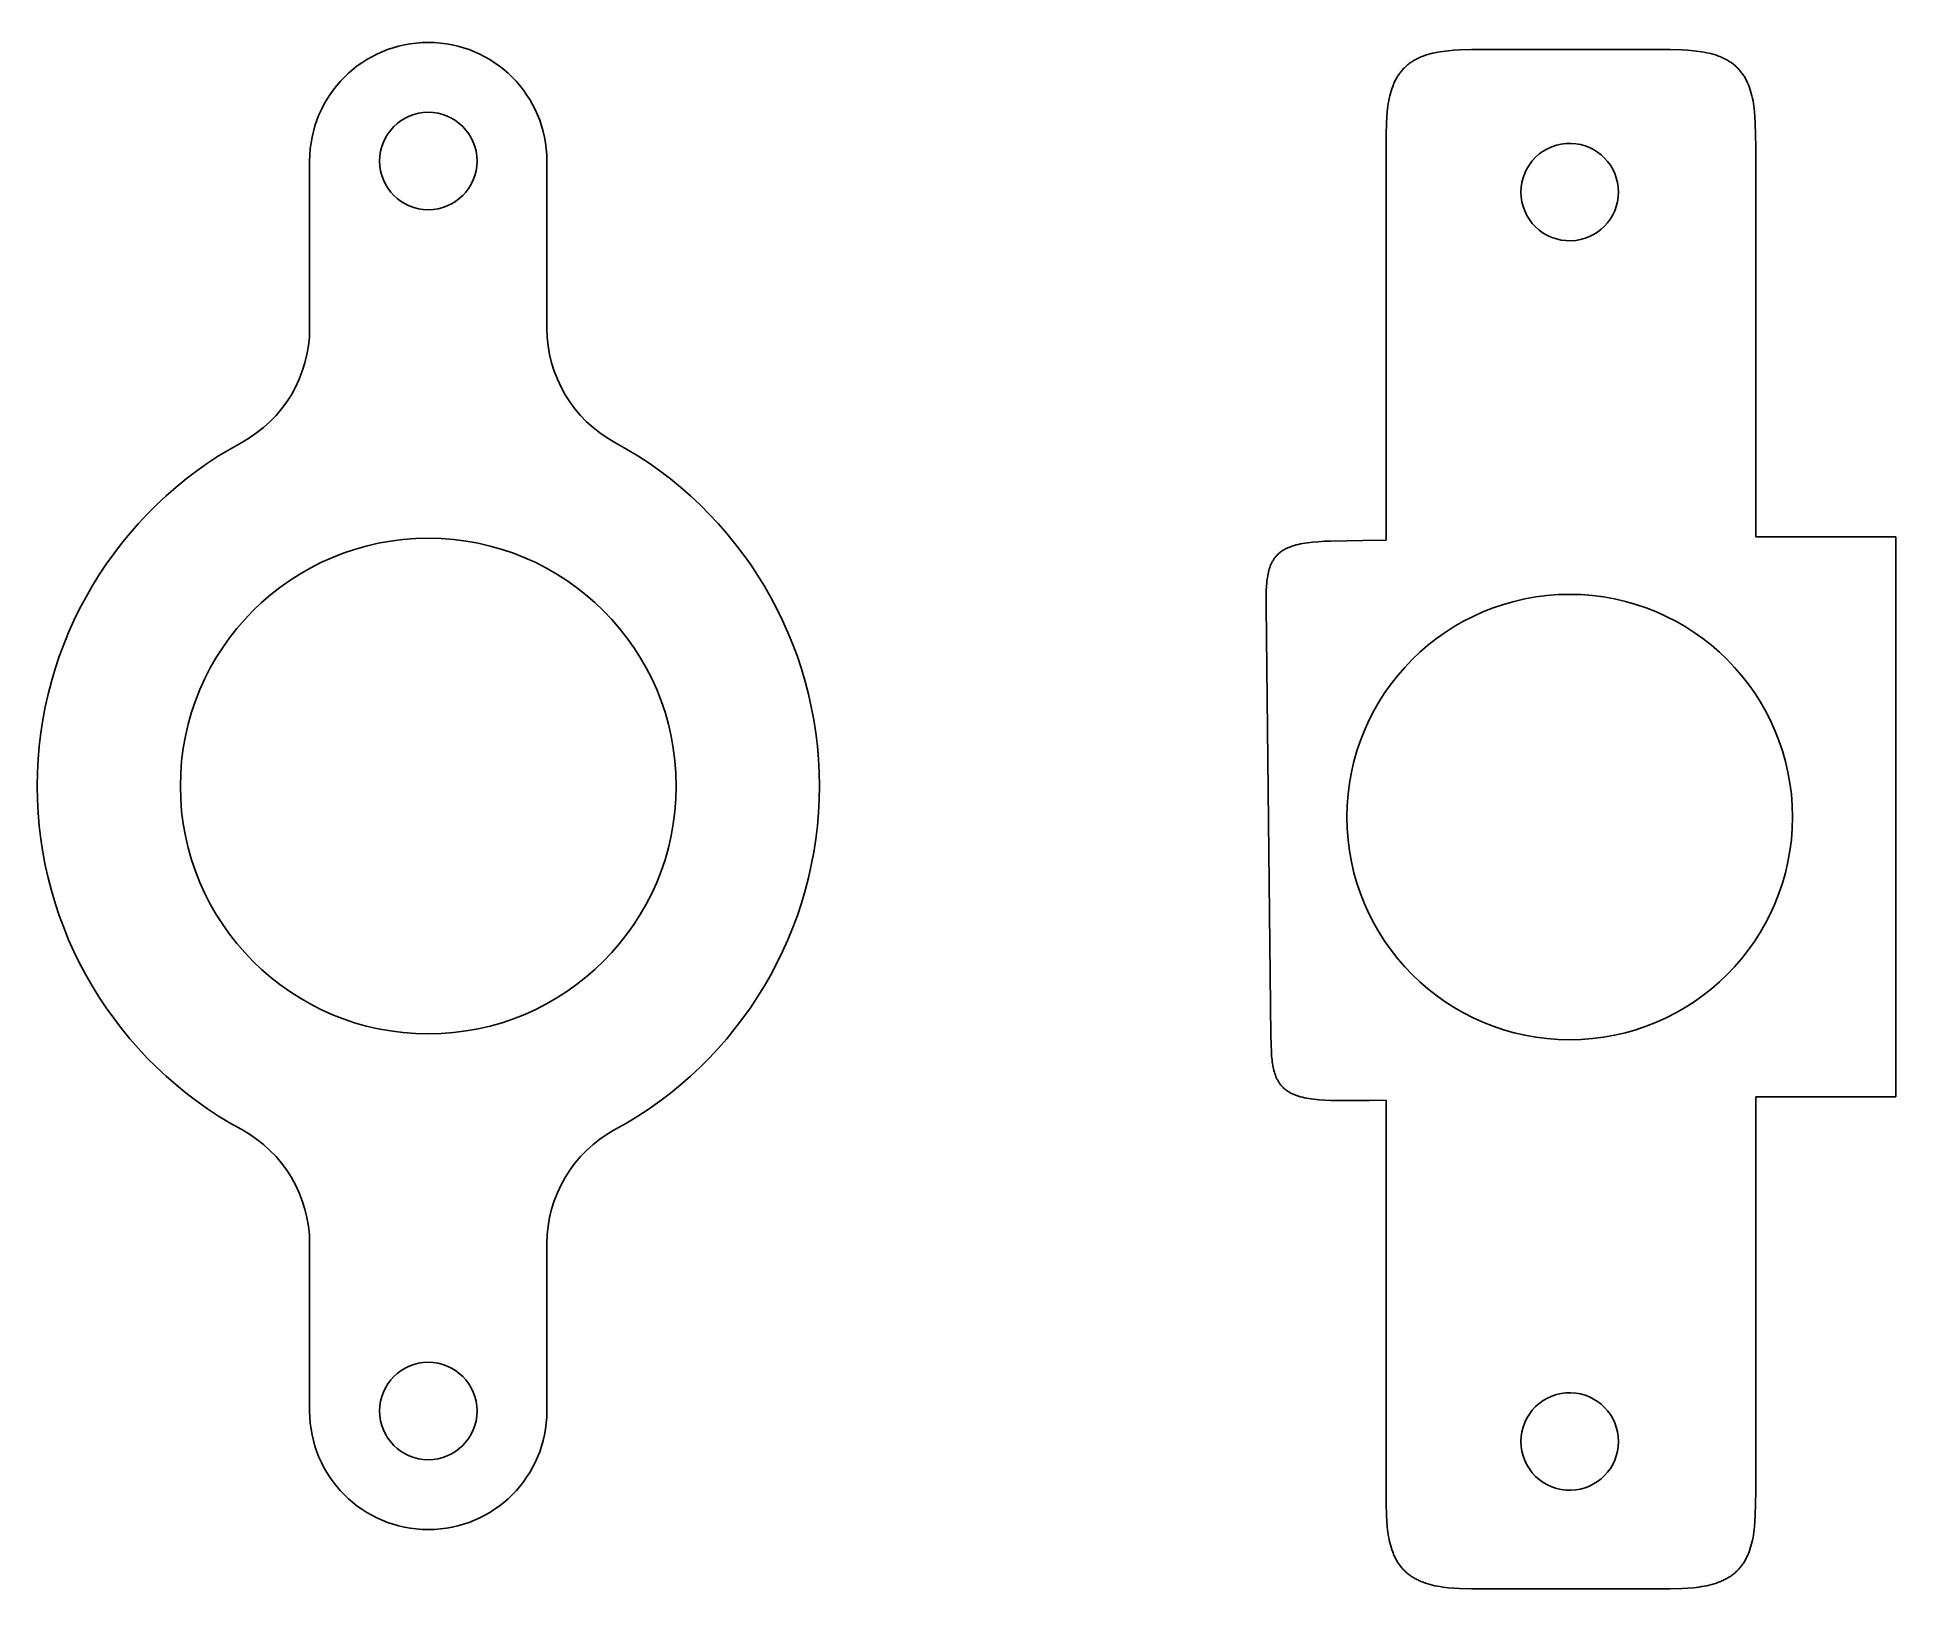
# Model space of a CAD drawing. Extents: x -44 to 13.2, y 669.8 to 717.6.
import ezdxf

# ---------------------------------------------------------------- set-up
doc = ezdxf.new("R2010")
doc.units = 0
doc.layers.add('DEFAULT', color=7, linetype='CONTINUOUS')

msp = doc.modelspace()

# ---------------------------------------------------------------- linework, layer by layer
at = {"layer": 'DEFAULT'}
for p, q in [((-1.828, 716.704, 6.899), (-1.853, 716.682, 6.899)), ((-1.802, 716.725, 6.899), (-1.828, 716.704, 6.899)), ((-1.775, 716.745, 6.899), (-1.802, 716.725, 6.899)), ((-1.748, 716.765, 6.899), (-1.775, 716.745, 6.899)), ((-1.721, 716.784, 6.899), (-1.748, 716.765, 6.899)), ((-1.693, 716.803, 6.899), (-1.721, 716.784, 6.899)), ((-1.664, 716.821, 6.899), (-1.693, 716.803, 6.899)), ((-1.635, 716.839, 6.899), (-1.664, 716.821, 6.899)), ((-1.605, 716.856, 6.899), (-1.635, 716.839, 6.899)), ((-1.575, 716.873, 6.899), (-1.605, 716.856, 6.899)), ((-1.544, 716.889, 6.899), (-1.575, 716.873, 6.899)), ((-1.513, 716.905, 6.899), (-1.544, 716.889, 6.899)), ((-1.481, 716.92, 6.899), (-1.513, 716.905, 6.899)), ((-1.449, 716.934, 6.899), (-1.481, 716.92, 6.899)), ((-1.416, 716.948, 6.899), (-1.449, 716.934, 6.899)), ((-1.383, 716.962, 6.899), (-1.416, 716.948, 6.899)), ((-1.349, 716.975, 6.899), (-1.383, 716.962, 6.899)), ((-1.28, 717, 6.899), (-1.349, 716.975, 6.899)), ((-1.209, 717.022, 6.899), (-1.28, 717, 6.899)), ((-1.136, 717.043, 6.899), (-1.209, 717.022, 6.899)), ((-1.061, 717.062, 6.899), (-1.136, 717.043, 6.899)), ((-0.985, 717.079, 6.899), (-1.061, 717.062, 6.899)), ((-0.906, 717.095, 6.899), (-0.985, 717.079, 6.899)), ((-0.826, 717.109, 6.899), (-0.906, 717.095, 6.899)), ((-0.745, 717.121, 6.899), (-0.826, 717.109, 6.899)), ((-0.662, 717.132, 6.899), (-0.745, 717.121, 6.899)), ((-0.577, 717.141, 6.899), (-0.662, 717.132, 6.899)), ((-0.405, 717.156, 6.899), (-0.577, 717.141, 6.899)), ((-0.227, 717.166, 6.899), (-0.405, 717.156, 6.899)), ((0.138, 717.175, 6.899), (-0.227, 717.166, 6.899)), ((0.512, 717.177, 6.899), (0.138, 717.175, 6.899)), ((3.198, 717.177, 6.899), (0.512, 717.177, 6.899)), ((5.885, 717.177, 6.899), (3.198, 717.177, 6.899)), ((6.258, 717.175, 6.899), (5.885, 717.177, 6.899)), ((6.624, 717.166, 6.899), (6.258, 717.175, 6.899)), ((6.801, 717.156, 6.899), (6.624, 717.166, 6.899)), ((6.974, 717.141, 6.899), (6.801, 717.156, 6.899)), ((7.058, 717.132, 6.899), (6.974, 717.141, 6.899)), ((7.141, 717.121, 6.899), (7.058, 717.132, 6.899)), ((7.223, 717.109, 6.899), (7.141, 717.121, 6.899)), ((7.303, 717.095, 6.899), (7.223, 717.109, 6.899)), ((7.381, 717.079, 6.899), (7.303, 717.095, 6.899)), ((7.457, 717.062, 6.899), (7.381, 717.079, 6.899)), ((7.532, 717.043, 6.899), (7.457, 717.062, 6.899)), ((7.605, 717.022, 6.899), (7.532, 717.043, 6.899)), ((7.676, 717, 6.899), (7.605, 717.022, 6.899)), ((7.745, 716.975, 6.899), (7.676, 717, 6.899)), ((7.779, 716.962, 6.899), (7.745, 716.975, 6.899)), ((7.812, 716.948, 6.899), (7.779, 716.962, 6.899)), ((7.845, 716.934, 6.899), (7.812, 716.948, 6.899)), ((7.877, 716.92, 6.899), (7.845, 716.934, 6.899)), ((7.909, 716.905, 6.899), (7.877, 716.92, 6.899)), ((7.941, 716.889, 6.899), (7.909, 716.905, 6.899)), ((7.971, 716.873, 6.899), (7.941, 716.889, 6.899)), ((8.001, 716.856, 6.899), (7.971, 716.873, 6.899)), ((8.031, 716.839, 6.899), (8.001, 716.856, 6.899)), ((8.06, 716.821, 6.899), (8.031, 716.839, 6.899)), ((8.089, 716.803, 6.899), (8.06, 716.821, 6.899)), ((8.117, 716.784, 6.899), (8.089, 716.803, 6.899)), ((8.145, 716.765, 6.899), (8.117, 716.784, 6.899)), ((8.172, 716.745, 6.899), (8.145, 716.765, 6.899)), ((8.198, 716.725, 6.899), (8.172, 716.745, 6.899)), ((8.224, 716.704, 6.899), (8.198, 716.725, 6.899)), ((8.249, 716.682, 6.899), (8.224, 716.704, 6.899)), ((-2.246, 716.138, 6.899), (-2.26, 716.105, 6.899)), ((-2.231, 716.17, 6.899), (-2.246, 716.138, 6.899)), ((-2.216, 716.202, 6.899), (-2.231, 716.17, 6.899)), ((-2.2, 716.233, 6.899), (-2.216, 716.202, 6.899)), ((-2.184, 716.264, 6.899), (-2.2, 716.233, 6.899)), ((-2.168, 716.294, 6.899), (-2.184, 716.264, 6.899)), ((-2.151, 716.324, 6.899), (-2.168, 716.294, 6.899)), ((-2.133, 716.353, 6.899), (-2.151, 716.324, 6.899)), ((-2.115, 716.381, 6.899), (-2.133, 716.353, 6.899)), ((-2.096, 716.409, 6.899), (-2.115, 716.381, 6.899)), ((-2.076, 716.437, 6.899), (-2.096, 716.409, 6.899)), ((-2.057, 716.464, 6.899), (-2.076, 716.437, 6.899)), ((-2.036, 716.49, 6.899), (-2.057, 716.464, 6.899)), ((-2.015, 716.516, 6.899), (-2.036, 716.49, 6.899)), ((-1.994, 716.542, 6.899), (-2.015, 716.516, 6.899)), ((-1.972, 716.566, 6.899), (-1.994, 716.542, 6.899)), ((-1.949, 716.591, 6.899), (-1.972, 716.566, 6.899)), ((-1.926, 716.614, 6.899), (-1.949, 716.591, 6.899)), ((-1.902, 716.638, 6.899), (-1.926, 716.614, 6.899)), ((-1.878, 716.66, 6.899), (-1.902, 716.638, 6.899)), ((-1.853, 716.682, 6.899), (-1.878, 716.66, 6.899)), ((8.274, 716.66, 6.899), (8.249, 716.682, 6.899)), ((8.298, 716.638, 6.899), (8.274, 716.66, 6.899)), ((8.322, 716.614, 6.899), (8.298, 716.638, 6.899)), ((8.345, 716.591, 6.899), (8.322, 716.614, 6.899)), ((8.368, 716.566, 6.899), (8.345, 716.591, 6.899)), ((8.39, 716.542, 6.899), (8.368, 716.566, 6.899)), ((8.411, 716.516, 6.899), (8.39, 716.542, 6.899)), ((8.432, 716.49, 6.899), (8.411, 716.516, 6.899)), ((8.453, 716.464, 6.899), (8.432, 716.49, 6.899)), ((8.473, 716.437, 6.899), (8.453, 716.464, 6.899)), ((8.492, 716.409, 6.899), (8.473, 716.437, 6.899)), ((8.511, 716.381, 6.899), (8.492, 716.409, 6.899)), ((8.529, 716.353, 6.899), (8.511, 716.381, 6.899)), ((8.547, 716.324, 6.899), (8.529, 716.353, 6.899)), ((8.564, 716.294, 6.899), (8.547, 716.324, 6.899)), ((8.581, 716.264, 6.899), (8.564, 716.294, 6.899)), ((8.597, 716.233, 6.899), (8.581, 716.264, 6.899)), ((8.612, 716.202, 6.899), (8.597, 716.233, 6.899)), ((8.627, 716.17, 6.899), (8.612, 716.202, 6.899)), ((8.642, 716.138, 6.899), (8.627, 716.17, 6.899)), ((8.656, 716.105, 6.899), (8.642, 716.138, 6.899)), ((-2.406, 715.595, 6.899), (-2.42, 715.515, 6.899)), ((-2.391, 715.673, 6.899), (-2.406, 715.595, 6.899)), ((-2.374, 715.75, 6.899), (-2.391, 715.673, 6.899)), ((-2.355, 715.824, 6.899), (-2.374, 715.75, 6.899)), ((-2.334, 715.897, 6.899), (-2.355, 715.824, 6.899)), ((-2.311, 715.968, 6.899), (-2.334, 715.897, 6.899)), ((-2.286, 716.038, 6.899), (-2.311, 715.968, 6.899)), ((-2.273, 716.071, 6.899), (-2.286, 716.038, 6.899)), ((-2.26, 716.105, 6.899), (-2.273, 716.071, 6.899)), ((8.67, 716.071, 6.899), (8.656, 716.105, 6.899)), ((8.683, 716.038, 6.899), (8.67, 716.071, 6.899)), ((8.707, 715.968, 6.899), (8.683, 716.038, 6.899)), ((8.73, 715.897, 6.899), (8.707, 715.968, 6.899)), ((8.751, 715.824, 6.899), (8.73, 715.897, 6.899)), ((8.77, 715.75, 6.899), (8.751, 715.824, 6.899)), ((8.787, 715.673, 6.899), (8.77, 715.75, 6.899)), ((8.803, 715.595, 6.899), (8.787, 715.673, 6.899)), ((8.816, 715.515, 6.899), (8.803, 715.595, 6.899)), ((-2.467, 715.093, 6.899), (-2.477, 714.916, 6.899)), ((-2.452, 715.266, 6.899), (-2.467, 715.093, 6.899)), ((-2.443, 715.35, 6.899), (-2.452, 715.266, 6.899)), ((-2.432, 715.433, 6.899), (-2.443, 715.35, 6.899)), ((-2.42, 715.515, 6.899), (-2.432, 715.433, 6.899)), ((8.829, 715.433, 6.899), (8.816, 715.515, 6.899)), ((8.839, 715.35, 6.899), (8.829, 715.433, 6.899)), ((8.849, 715.266, 6.899), (8.839, 715.35, 6.899)), ((8.863, 715.093, 6.899), (8.849, 715.266, 6.899)), ((8.874, 714.916, 6.899), (8.863, 715.093, 6.899)), ((-2.487, 714.55, 6.899), (-2.488, 714.177, 6.899)), ((-2.477, 714.916, 6.899), (-2.487, 714.55, 6.899)), ((8.883, 714.55, 6.899), (8.874, 714.916, 6.899)), ((8.885, 714.177, 6.899), (8.883, 714.55, 6.899)), ((-2.488, 714.177, 6.899), (-2.488, 702.071, 6.899)), ((8.885, 702.177, 6.899), (8.885, 714.177, 6.899)), ((-35.615, 708.597, 34.5), (-35.615, 713.745, 34.5)), ((-28.314, 713.745, 34.5), (-28.314, 708.597, 34.5)), ((-5.536, 701.827, 6.899), (-5.56, 701.815, 6.899)), ((-5.511, 701.838, 6.899), (-5.536, 701.827, 6.899)), ((-5.485, 701.849, 6.899), (-5.511, 701.838, 6.899)), ((-5.459, 701.86, 6.899), (-5.485, 701.849, 6.899)), ((-5.432, 701.87, 6.899), (-5.459, 701.86, 6.899)), ((-5.405, 701.88, 6.899), (-5.432, 701.87, 6.899)), ((-5.376, 701.89, 6.899), (-5.405, 701.88, 6.899)), ((-5.318, 701.908, 6.899), (-5.376, 701.89, 6.899)), ((-5.257, 701.925, 6.899), (-5.318, 701.908, 6.899)), ((-5.194, 701.941, 6.899), (-5.257, 701.925, 6.899)), ((-5.127, 701.956, 6.899), (-5.194, 701.941, 6.899)), ((-5.058, 701.969, 6.899), (-5.127, 701.956, 6.899)), ((-4.985, 701.981, 6.899), (-5.058, 701.969, 6.899)), ((-4.91, 701.992, 6.899), (-4.985, 701.981, 6.899)), ((-4.749, 702.011, 6.899), (-4.91, 701.992, 6.899)), ((-4.575, 702.026, 6.899), (-4.749, 702.011, 6.899)), ((-4.387, 702.038, 6.899), (-4.575, 702.026, 6.899)), ((-4.184, 702.046, 6.899), (-4.387, 702.038, 6.899)), ((-3.206, 702.061, 6.899), (-4.184, 702.046, 6.899)), ((-2.488, 702.071, 6.899), (-3.206, 702.061, 6.899)), ((13.198, 702.177, 6.899), (8.885, 702.177, 6.899)), ((13.198, 684.936, 6.899), (13.198, 702.177, 6.899)), ((-6.06, 701.254, 6.899), (-6.068, 701.23, 6.899)), ((-6.051, 701.277, 6.899), (-6.06, 701.254, 6.899)), ((-6.042, 701.299, 6.899), (-6.051, 701.277, 6.899)), ((-6.033, 701.321, 6.899), (-6.042, 701.299, 6.899)), ((-6.023, 701.343, 6.899), (-6.033, 701.321, 6.899)), ((-6.013, 701.365, 6.899), (-6.023, 701.343, 6.899)), ((-6.002, 701.386, 6.899), (-6.013, 701.365, 6.899)), ((-5.991, 701.407, 6.899), (-6.002, 701.386, 6.899)), ((-5.98, 701.428, 6.899), (-5.991, 701.407, 6.899)), ((-5.968, 701.448, 6.899), (-5.98, 701.428, 6.899)), ((-5.955, 701.468, 6.899), (-5.968, 701.448, 6.899)), ((-5.943, 701.487, 6.899), (-5.955, 701.468, 6.899)), ((-5.929, 701.506, 6.899), (-5.943, 701.487, 6.899)), ((-5.916, 701.525, 6.899), (-5.929, 701.506, 6.899)), ((-5.902, 701.544, 6.899), (-5.916, 701.525, 6.899)), ((-5.887, 701.562, 6.899), (-5.902, 701.544, 6.899)), ((-5.872, 701.58, 6.899), (-5.887, 701.562, 6.899)), ((-5.856, 701.597, 6.899), (-5.872, 701.58, 6.899)), ((-5.84, 701.614, 6.899), (-5.856, 701.597, 6.899)), ((-5.824, 701.631, 6.899), (-5.84, 701.614, 6.899)), ((-5.807, 701.647, 6.899), (-5.824, 701.631, 6.899)), ((-5.789, 701.663, 6.899), (-5.807, 701.647, 6.899)), ((-5.771, 701.679, 6.899), (-5.789, 701.663, 6.899)), ((-5.752, 701.694, 6.899), (-5.771, 701.679, 6.899)), ((-5.733, 701.709, 6.899), (-5.752, 701.694, 6.899)), ((-5.714, 701.723, 6.899), (-5.733, 701.709, 6.899)), ((-5.693, 701.738, 6.899), (-5.714, 701.723, 6.899)), ((-5.673, 701.751, 6.899), (-5.693, 701.738, 6.899)), ((-5.651, 701.765, 6.899), (-5.673, 701.751, 6.899)), ((-5.629, 701.778, 6.899), (-5.651, 701.765, 6.899)), ((-5.607, 701.791, 6.899), (-5.629, 701.778, 6.899)), ((-5.584, 701.803, 6.899), (-5.607, 701.791, 6.899)), ((-5.56, 701.815, 6.899), (-5.584, 701.803, 6.899)), ((-6.16, 700.762, 6.899), (-6.169, 700.648, 6.899)), ((-6.154, 700.819, 6.899), (-6.16, 700.762, 6.899)), ((-6.148, 700.874, 6.899), (-6.154, 700.819, 6.899)), ((-6.14, 700.928, 6.899), (-6.148, 700.874, 6.899)), ((-6.131, 700.981, 6.899), (-6.14, 700.928, 6.899)), ((-6.121, 701.033, 6.899), (-6.131, 700.981, 6.899)), ((-6.11, 701.084, 6.899), (-6.121, 701.033, 6.899)), ((-6.097, 701.134, 6.899), (-6.11, 701.084, 6.899)), ((-6.083, 701.183, 6.899), (-6.097, 701.134, 6.899)), ((-6.076, 701.207, 6.899), (-6.083, 701.183, 6.899)), ((-6.068, 701.23, 6.899), (-6.076, 701.207, 6.899)), ((-6.174, 700.53, 6.899), (-6.178, 700.287, 6.899)), ((-6.178, 700.287, 6.899), (-6.176, 700.039, 6.899)), ((-6.169, 700.648, 6.899), (-6.174, 700.53, 6.899)), ((-6.176, 700.039, 6.899), (-6.031, 686.799, 6.899)), ((-6.031, 686.799, 6.899), (-6.027, 686.549, 6.899)), ((-6.027, 686.549, 6.899), (-6.018, 686.305, 6.899)), ((-6.018, 686.305, 6.899), (-6.01, 686.186, 6.899)), ((-6.01, 686.186, 6.899), (-5.998, 686.071, 6.899)), ((-5.998, 686.071, 6.899), (-5.991, 686.015, 6.899)), ((-5.991, 686.015, 6.899), (-5.984, 685.959, 6.899)), ((-5.984, 685.959, 6.899), (-5.975, 685.905, 6.899)), ((-5.975, 685.905, 6.899), (-5.964, 685.851, 6.899)), ((-5.964, 685.851, 6.899), (-5.953, 685.799, 6.899)), ((-5.953, 685.799, 6.899), (-5.941, 685.748, 6.899)), ((-5.941, 685.748, 6.899), (-5.927, 685.698, 6.899)), ((-5.927, 685.698, 6.899), (-5.912, 685.65, 6.899)), ((-5.912, 685.65, 6.899), (-5.904, 685.626, 6.899)), ((-5.904, 685.626, 6.899), (-5.895, 685.602, 6.899)), ((-5.895, 685.602, 6.899), (-5.886, 685.579, 6.899)), ((-5.886, 685.579, 6.899), (-5.877, 685.556, 6.899)), ((-5.877, 685.556, 6.899), (-5.868, 685.534, 6.899)), ((-5.868, 685.534, 6.899), (-5.858, 685.512, 6.899)), ((-5.858, 685.512, 6.899), (-5.847, 685.49, 6.899)), ((-5.847, 685.49, 6.899), (-5.837, 685.468, 6.899)), ((-5.837, 685.468, 6.899), (-5.825, 685.447, 6.899)), ((-5.825, 685.447, 6.899), (-5.814, 685.427, 6.899)), ((-5.814, 685.427, 6.899), (-5.802, 685.406, 6.899)), ((-5.802, 685.406, 6.899), (-5.79, 685.386, 6.899)), ((-5.79, 685.386, 6.899), (-5.777, 685.366, 6.899)), ((-5.777, 685.366, 6.899), (-5.763, 685.347, 6.899)), ((-5.763, 685.347, 6.899), (-5.75, 685.328, 6.899)), ((-5.75, 685.328, 6.899), (-5.736, 685.309, 6.899)), ((-5.736, 685.309, 6.899), (-5.721, 685.291, 6.899)), ((-5.721, 685.291, 6.899), (-5.706, 685.273, 6.899)), ((-5.706, 685.273, 6.899), (-5.69, 685.256, 6.899)), ((-5.69, 685.256, 6.899), (-5.674, 685.239, 6.899)), ((-5.674, 685.239, 6.899), (-5.658, 685.222, 6.899)), ((-5.658, 685.222, 6.899), (-5.641, 685.206, 6.899)), ((-5.641, 685.206, 6.899), (-5.623, 685.19, 6.899)), ((-5.623, 685.19, 6.899), (-5.605, 685.174, 6.899)), ((-5.605, 685.174, 6.899), (-5.587, 685.159, 6.899)), ((-5.587, 685.159, 6.899), (-5.568, 685.144, 6.899)), ((-5.568, 685.144, 6.899), (-5.548, 685.129, 6.899)), ((-5.548, 685.129, 6.899), (-5.528, 685.115, 6.899)), ((-5.528, 685.115, 6.899), (-5.507, 685.101, 6.899)), ((-5.507, 685.101, 6.899), (-5.486, 685.088, 6.899)), ((-5.486, 685.088, 6.899), (-5.464, 685.075, 6.899)), ((-5.464, 685.075, 6.899), (-5.442, 685.062, 6.899)), ((-5.442, 685.062, 6.899), (-5.419, 685.05, 6.899)), ((-5.419, 685.05, 6.899), (-5.395, 685.038, 6.899)), ((-5.395, 685.038, 6.899), (-5.371, 685.026, 6.899)), ((-5.371, 685.026, 6.899), (-5.346, 685.015, 6.899)), ((-5.346, 685.015, 6.899), (-5.321, 685.004, 6.899)), ((-5.321, 685.004, 6.899), (-5.295, 684.994, 6.899)), ((-5.295, 684.994, 6.899), (-5.269, 684.984, 6.899)), ((-5.269, 684.984, 6.899), (-5.241, 684.974, 6.899)), ((-5.241, 684.974, 6.899), (-5.213, 684.965, 6.899)), ((-5.213, 684.965, 6.899), (-5.185, 684.955, 6.899)), ((-5.185, 684.955, 6.899), (-5.126, 684.938, 6.899)), ((-5.126, 684.938, 6.899), (-5.064, 684.922, 6.899)), ((-5.064, 684.922, 6.899), (-5, 684.908, 6.899)), ((-5, 684.908, 6.899), (-4.933, 684.895, 6.899)), ((-4.933, 684.895, 6.899), (-4.863, 684.883, 6.899)), ((-4.863, 684.883, 6.899), (-4.79, 684.872, 6.899)), ((-4.79, 684.872, 6.899), (-4.713, 684.863, 6.899)), ((-4.713, 684.863, 6.899), (-4.551, 684.847, 6.899)), ((-4.551, 684.847, 6.899), (-4.376, 684.835, 6.899)), ((-4.376, 684.835, 6.899), (-4.187, 684.827, 6.899)), ((-4.187, 684.827, 6.899), (-3.983, 684.822, 6.899)), ((-3.983, 684.822, 6.899), (-3.001, 684.822, 6.899)), ((-3.001, 684.822, 6.899), (-2.488, 684.829, 6.899)), ((-2.488, 684.829, 6.899), (-2.488, 672.789, 6.899)), ((8.885, 672.789, 6.899), (8.885, 684.936, 6.899)), ((8.885, 684.936, 6.899), (13.198, 684.936, 6.899)), ((-35.615, 675.264, 34.5), (-35.615, 680.411, 34.5)), ((-28.314, 680.411, 34.5), (-28.314, 675.264, 34.5)), ((-2.488, 672.789, 6.899), (-2.487, 672.415, 6.899)), ((8.883, 672.415, 6.899), (8.885, 672.789, 6.899)), ((-2.487, 672.415, 6.899), (-2.477, 672.05, 6.899)), ((8.874, 672.05, 6.899), (8.883, 672.415, 6.899)), ((-2.477, 672.05, 6.899), (-2.467, 671.872, 6.899)), ((-2.467, 671.872, 6.899), (-2.452, 671.699, 6.899)), ((-2.452, 671.699, 6.899), (-2.443, 671.615, 6.899)), ((-2.443, 671.615, 6.899), (-2.432, 671.532, 6.899)), ((-2.432, 671.532, 6.899), (-2.42, 671.451, 6.899)), ((8.816, 671.451, 6.899), (8.829, 671.532, 6.899)), ((8.829, 671.532, 6.899), (8.839, 671.615, 6.899)), ((8.839, 671.615, 6.899), (8.849, 671.699, 6.899)), ((8.849, 671.699, 6.899), (8.863, 671.872, 6.899)), ((8.863, 671.872, 6.899), (8.874, 672.05, 6.899)), ((-2.42, 671.451, 6.899), (-2.406, 671.371, 6.899)), ((-2.406, 671.371, 6.899), (-2.391, 671.292, 6.899)), ((-2.391, 671.292, 6.899), (-2.374, 671.216, 6.899)), ((-2.374, 671.216, 6.899), (-2.355, 671.141, 6.899)), ((-2.355, 671.141, 6.899), (-2.334, 671.068, 6.899)), ((-2.334, 671.068, 6.899), (-2.311, 670.997, 6.899)), ((-2.311, 670.997, 6.899), (-2.286, 670.928, 6.899)), ((8.683, 670.928, 6.899), (8.707, 670.997, 6.899)), ((8.707, 670.997, 6.899), (8.73, 671.068, 6.899)), ((8.73, 671.068, 6.899), (8.751, 671.141, 6.899)), ((8.751, 671.141, 6.899), (8.77, 671.216, 6.899)), ((8.77, 671.216, 6.899), (8.787, 671.292, 6.899)), ((8.787, 671.292, 6.899), (8.803, 671.371, 6.899)), ((8.803, 671.371, 6.899), (8.816, 671.451, 6.899)), ((-2.286, 670.928, 6.899), (-2.273, 670.894, 6.899)), ((-2.273, 670.894, 6.899), (-2.26, 670.861, 6.899)), ((-2.26, 670.861, 6.899), (-2.246, 670.828, 6.899)), ((-2.246, 670.828, 6.899), (-2.231, 670.796, 6.899)), ((-2.231, 670.796, 6.899), (-2.216, 670.764, 6.899)), ((-2.216, 670.764, 6.899), (-2.2, 670.733, 6.899)), ((-2.2, 670.733, 6.899), (-2.184, 670.702, 6.899)), ((-2.184, 670.702, 6.899), (-2.168, 670.672, 6.899)), ((-2.168, 670.672, 6.899), (-2.151, 670.642, 6.899)), ((-2.151, 670.642, 6.899), (-2.133, 670.613, 6.899)), ((-2.133, 670.613, 6.899), (-2.115, 670.584, 6.899)), ((-2.115, 670.584, 6.899), (-2.096, 670.556, 6.899)), ((-2.096, 670.556, 6.899), (-2.076, 670.529, 6.899)), ((-2.076, 670.529, 6.899), (-2.057, 670.502, 6.899)), ((-2.057, 670.502, 6.899), (-2.036, 670.475, 6.899)), ((-2.036, 670.475, 6.899), (-2.015, 670.449, 6.899)), ((-2.015, 670.449, 6.899), (-1.994, 670.424, 6.899)), ((-1.994, 670.424, 6.899), (-1.972, 670.399, 6.899)), ((-1.972, 670.399, 6.899), (-1.949, 670.375, 6.899)), ((-1.949, 670.375, 6.899), (-1.926, 670.351, 6.899)), ((8.322, 670.351, 6.899), (8.345, 670.375, 6.899)), ((8.345, 670.375, 6.899), (8.368, 670.399, 6.899)), ((8.368, 670.399, 6.899), (8.39, 670.424, 6.899)), ((8.39, 670.424, 6.899), (8.411, 670.449, 6.899)), ((8.411, 670.449, 6.899), (8.432, 670.475, 6.899)), ((8.432, 670.475, 6.899), (8.453, 670.502, 6.899)), ((8.453, 670.502, 6.899), (8.473, 670.529, 6.899)), ((8.473, 670.529, 6.899), (8.492, 670.556, 6.899)), ((8.492, 670.556, 6.899), (8.511, 670.584, 6.899)), ((8.511, 670.584, 6.899), (8.529, 670.613, 6.899)), ((8.529, 670.613, 6.899), (8.547, 670.642, 6.899)), ((8.547, 670.642, 6.899), (8.564, 670.672, 6.899)), ((8.564, 670.672, 6.899), (8.581, 670.702, 6.899)), ((8.581, 670.702, 6.899), (8.597, 670.733, 6.899)), ((8.597, 670.733, 6.899), (8.612, 670.764, 6.899)), ((8.612, 670.764, 6.899), (8.627, 670.796, 6.899)), ((8.627, 670.796, 6.899), (8.642, 670.828, 6.899)), ((8.642, 670.828, 6.899), (8.656, 670.861, 6.899)), ((8.656, 670.861, 6.899), (8.67, 670.894, 6.899)), ((8.67, 670.894, 6.899), (8.683, 670.928, 6.899)), ((-1.926, 670.351, 6.899), (-1.902, 670.328, 6.899)), ((-1.902, 670.328, 6.899), (-1.878, 670.305, 6.899)), ((-1.878, 670.305, 6.899), (-1.853, 670.283, 6.899)), ((-1.853, 670.283, 6.899), (-1.828, 670.262, 6.899)), ((-1.828, 670.262, 6.899), (-1.802, 670.241, 6.899)), ((-1.802, 670.241, 6.899), (-1.775, 670.22, 6.899)), ((-1.775, 670.22, 6.899), (-1.748, 670.2, 6.899)), ((-1.748, 670.2, 6.899), (-1.721, 670.181, 6.899)), ((-1.721, 670.181, 6.899), (-1.693, 670.162, 6.899)), ((-1.693, 670.162, 6.899), (-1.664, 670.144, 6.899)), ((-1.664, 670.144, 6.899), (-1.635, 670.126, 6.899)), ((-1.635, 670.126, 6.899), (-1.605, 670.109, 6.899)), ((-1.605, 670.109, 6.899), (-1.575, 670.092, 6.899)), ((-1.575, 670.092, 6.899), (-1.544, 670.076, 6.899)), ((-1.544, 670.076, 6.899), (-1.513, 670.061, 6.899)), ((-1.513, 670.061, 6.899), (-1.481, 670.046, 6.899)), ((-1.481, 670.046, 6.899), (-1.449, 670.031, 6.899)), ((-1.449, 670.031, 6.899), (-1.416, 670.017, 6.899)), ((-1.416, 670.017, 6.899), (-1.383, 670.003, 6.899)), ((-1.383, 670.003, 6.899), (-1.349, 669.99, 6.899)), ((-1.349, 669.99, 6.899), (-1.28, 669.966, 6.899)), ((-1.28, 669.966, 6.899), (-1.209, 669.943, 6.899)), ((-1.209, 669.943, 6.899), (-1.136, 669.922, 6.899)), ((-1.136, 669.922, 6.899), (-1.061, 669.903, 6.899)), ((-1.061, 669.903, 6.899), (-0.985, 669.886, 6.899)), ((-0.985, 669.886, 6.899), (-0.906, 669.871, 6.899)), ((-0.906, 669.871, 6.899), (-0.826, 669.857, 6.899)), ((-0.826, 669.857, 6.899), (-0.745, 669.844, 6.899)), ((-0.745, 669.844, 6.899), (-0.662, 669.834, 6.899)), ((-0.662, 669.834, 6.899), (-0.577, 669.824, 6.899)), ((-0.577, 669.824, 6.899), (-0.405, 669.81, 6.899)), ((-0.405, 669.81, 6.899), (-0.227, 669.8, 6.899)), ((-0.227, 669.8, 6.899), (0.138, 669.79, 6.899)), ((6.258, 669.79, 6.899), (6.624, 669.8, 6.899)), ((6.624, 669.8, 6.899), (6.801, 669.81, 6.899)), ((6.801, 669.81, 6.899), (6.974, 669.824, 6.899)), ((6.974, 669.824, 6.899), (7.058, 669.834, 6.899)), ((7.058, 669.834, 6.899), (7.141, 669.844, 6.899)), ((7.141, 669.844, 6.899), (7.223, 669.857, 6.899)), ((7.223, 669.857, 6.899), (7.303, 669.871, 6.899)), ((7.303, 669.871, 6.899), (7.381, 669.886, 6.899)), ((7.381, 669.886, 6.899), (7.457, 669.903, 6.899)), ((7.457, 669.903, 6.899), (7.532, 669.922, 6.899)), ((7.532, 669.922, 6.899), (7.605, 669.943, 6.899)), ((7.605, 669.943, 6.899), (7.676, 669.966, 6.899)), ((7.676, 669.966, 6.899), (7.745, 669.99, 6.899)), ((7.745, 669.99, 6.899), (7.779, 670.003, 6.899)), ((7.779, 670.003, 6.899), (7.812, 670.017, 6.899)), ((7.812, 670.017, 6.899), (7.845, 670.031, 6.899)), ((7.845, 670.031, 6.899), (7.877, 670.046, 6.899)), ((7.877, 670.046, 6.899), (7.909, 670.061, 6.899)), ((7.909, 670.061, 6.899), (7.941, 670.076, 6.899)), ((7.941, 670.076, 6.899), (7.971, 670.092, 6.899)), ((7.971, 670.092, 6.899), (8.001, 670.109, 6.899)), ((8.001, 670.109, 6.899), (8.031, 670.126, 6.899)), ((8.031, 670.126, 6.899), (8.06, 670.144, 6.899)), ((8.06, 670.144, 6.899), (8.089, 670.162, 6.899)), ((8.089, 670.162, 6.899), (8.117, 670.181, 6.899)), ((8.117, 670.181, 6.899), (8.145, 670.2, 6.899)), ((8.145, 670.2, 6.899), (8.172, 670.22, 6.899)), ((8.172, 670.22, 6.899), (8.198, 670.241, 6.899)), ((8.198, 670.241, 6.899), (8.224, 670.262, 6.899)), ((8.224, 670.262, 6.899), (8.249, 670.283, 6.899)), ((8.249, 670.283, 6.899), (8.274, 670.305, 6.899)), ((8.274, 670.305, 6.899), (8.298, 670.328, 6.899)), ((8.298, 670.328, 6.899), (8.322, 670.351, 6.899)), ((0.138, 669.79, 6.899), (0.512, 669.789, 6.899)), ((0.512, 669.789, 6.899), (3.198, 669.789, 6.899)), ((3.198, 669.789, 6.899), (5.885, 669.789, 6.899)), ((5.885, 669.789, 6.899), (6.258, 669.79, 6.899))]:
    msp.add_line(p, q, dxfattribs=at)
for centre, radius in [((-31.964, 713.745, 34.5), 1.5), ((-31.964, 694.504, 34.5), 7.629), ((3.162, 693.548, 6.899), 6.856), ((-31.964, 675.264, 34.5), 1.5)]:
    msp.add_circle(centre, radius, dxfattribs=at)
at = {"layer": 'DEFAULT', "extrusion": (0, 0, -1)}
for centre, radius, start, end in [((31.964, 713.745, -34.5), 3.651, 0, 180), ((31.964, 694.504, -34.5), 12.036, 118.4961, 241.5039), ((-3.162, 674.325, -6.899), 1.5, 0, 91.3664), ((-3.162, 674.325, -6.899), 1.5, 91.3664, 268.6336), ((31.964, 675.264, -34.5), 3.651, 180, 0), ((-3.162, 674.325, -6.899), 1.5, 268.6336, 0)]:
    msp.add_arc(centre, radius, start, end, dxfattribs=at)
at = {"layer": 'DEFAULT'}
for centre, radius, start, end in [((3.162, 712.789, 6.899), 1.5, 88.6336, 180), ((3.162, 712.789, 6.899), 1.5, 271.3664, 88.6336), ((3.162, 712.789, 6.899), 1.5, 180, 271.3664), ((-39.615, 708.597, 34.5), 4, 298.4961, 0), ((-24.314, 708.597, 34.5), 4, 180, 241.5039), ((-39.615, 680.411, 34.5), 4, 0, 61.5039), ((-24.314, 680.411, 34.5), 4, 118.4961, 180)]:
    msp.add_arc(centre, radius, start, end, dxfattribs=at)
at = {"layer": 'DEFAULT', "extrusion": (5.64503e-16, -3.3587e-16, -1)}
msp.add_arc((31.964, 694.504, -34.5), 12.036, 298.4961, 61.5039, dxfattribs=at)

doc.saveas('drawing.dxf')
